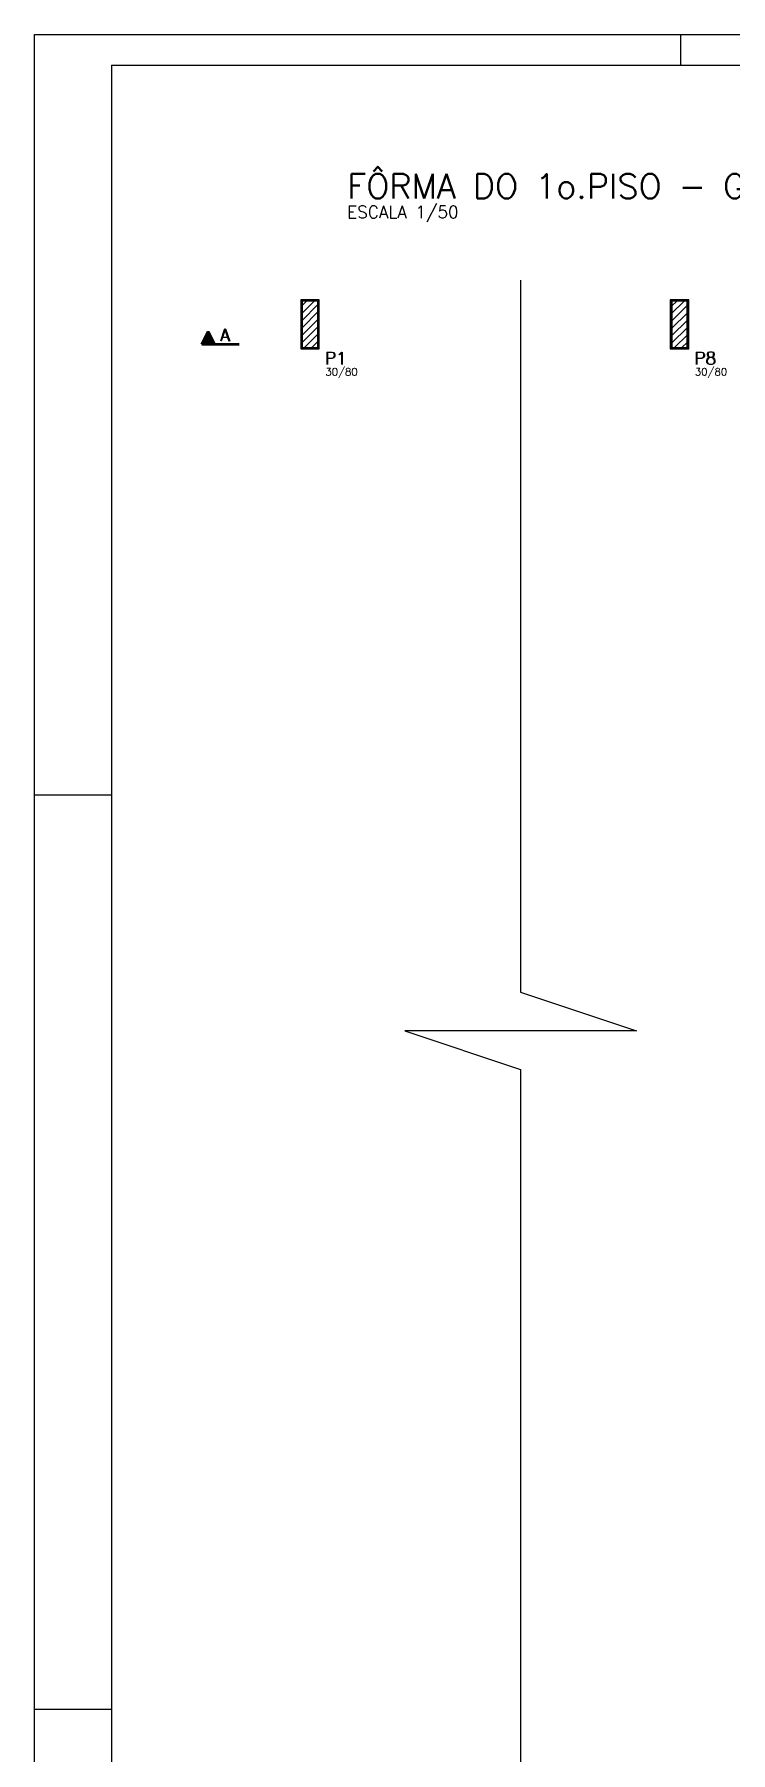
# Model space of a CAD drawing. Extents: x 797 to 1056, y -75 to 15.
# Drawn here: x 972.51 to 983.82, y -12.42 to 15.49 of the extents above; entities that cross this region are included whole.
import ezdxf

# ---------------------------------------------------------------- set-up
doc = ezdxf.new("R2010")
doc.units = 0
doc.header["$MEASUREMENT"] = 0
for name, color, linetype in [('06', 6, 'CONTINUOUS'), ('1', 2, 'CONTINUOUS'), ('11', 11, 'CONTINUOUS'), ('2', 4, 'CONTINUOUS'), ('CERCADURA', 7, 'CONTINUOUS')]:
    doc.layers.add(name, color=color, linetype=linetype)
doc.styles.get("Standard").update_dxf_attribs({"font": 'ROMANS.SHX'})

msp = doc.modelspace()

# ---------------------------------------------------------------- linework, layer by layer
at = {"layer": '06'}
for q in [(1031.46, 14.987), (973.76, -26.063)]:
    msp.add_line((973.76, 14.987), q, dxfattribs=at)
at = {"layer": '1', "linetype": 'Continuous'}
for p, q in [((975.217, 10.46), (975.321, 10.668)), ((975.218, 10.461), (975.321, 10.666)), ((975.228, 10.455), (975.332, 10.662)), ((975.229, 10.456), (975.332, 10.66)), ((975.3, 10.611), (975.364, 10.611)), ((975.308, 10.627), (975.356, 10.627)), ((975.308, 10.614), (975.356, 10.614)), ((975.316, 10.643), (975.348, 10.643)), ((975.316, 10.63), (975.348, 10.63)), ((975.324, 10.659), (975.341, 10.659)), ((975.324, 10.646), (975.341, 10.646)), ((975.332, 10.662), (975.435, 10.456)), ((975.332, 10.66), (975.434, 10.456)), ((975.343, 10.668), (975.446, 10.461)), ((975.343, 10.666), (975.445, 10.461)), ((975.836, 10.455), (975.228, 10.455)), ((975.836, 10.442), (975.228, 10.442)), ((975.229, 10.468), (975.836, 10.468)), ((975.229, 10.456), (975.836, 10.456)), ((975.236, 10.483), (975.427, 10.483)), ((975.236, 10.471), (975.427, 10.471)), ((975.244, 10.499), (975.419, 10.499)), ((975.244, 10.487), (975.419, 10.487)), ((975.252, 10.515), (975.411, 10.515)), ((975.252, 10.503), (975.411, 10.503)), ((975.26, 10.531), (975.403, 10.531)), ((975.26, 10.519), (975.403, 10.519)), ((975.268, 10.547), (975.396, 10.547)), ((975.268, 10.535), (975.396, 10.535)), ((975.276, 10.563), (975.388, 10.563)), ((975.276, 10.551), (975.388, 10.551)), ((975.284, 10.579), (975.38, 10.579)), ((975.284, 10.567), (975.38, 10.567)), ((975.292, 10.595), (975.372, 10.595)), ((975.292, 10.582), (975.372, 10.582)), ((975.3, 10.598), (975.364, 10.598))]:
    msp.add_line(p, q, dxfattribs=at)
for points in [[(980.406, 11.495), (980.406, -0.068), (982.289, -0.696), (978.524, -0.696), (980.406, -1.323), (980.406, -14.318)], [(976.836, 10.378), (977.136, 10.378), (977.136, 11.178), (976.836, 11.178), (976.836, 10.378)], [(976.848, 10.39), (977.123, 10.39), (977.123, 11.165), (976.848, 11.165), (976.848, 10.39)], [(982.836, 10.378), (983.136, 10.378), (983.136, 11.178), (982.836, 11.178), (982.836, 10.378)], [(982.848, 10.39), (983.123, 10.39), (983.123, 11.165), (982.848, 11.165), (982.848, 10.39)], [(976.861, 10.403), (977.111, 10.403), (977.111, 11.153), (976.861, 11.153), (976.861, 10.403)], [(982.861, 10.403), (983.111, 10.403), (983.111, 11.153), (982.861, 11.153), (982.861, 10.403)]]:
    msp.add_lwpolyline(points, dxfattribs=at)
at = {"layer": '11', "linetype": 'Continuous'}
for p, q in [((976.986, 10.778), (976.986, 10.778)), ((982.986, 10.778), (982.986, 10.778))]:
    msp.add_line(p, q, dxfattribs=at)
at = {"layer": '2', "linetype": 'Continuous'}
for p, q in [((976.836, 10.94), (977.073, 11.178)), ((976.836, 11.06), (976.953, 11.178)), ((982.836, 10.93), (983.084, 11.178)), ((982.836, 11.05), (982.964, 11.178)), ((982.836, 11.17), (982.843, 11.178)), ((976.836, 10.82), (977.136, 11.12)), ((976.836, 10.7), (977.136, 11)), ((982.836, 10.81), (983.136, 11.11)), ((982.836, 10.689), (983.136, 10.989)), ((976.836, 10.58), (977.136, 10.88)), ((976.836, 10.459), (977.136, 10.759)), ((976.874, 10.378), (977.136, 10.639)), ((982.836, 10.569), (983.136, 10.869)), ((982.836, 10.449), (983.136, 10.749)), ((982.885, 10.378), (983.136, 10.629)), ((976.995, 10.378), (977.136, 10.519)), ((977.115, 10.378), (977.136, 10.399)), ((983.005, 10.378), (983.136, 10.509)), ((983.125, 10.378), (983.136, 10.388))]:
    msp.add_line(p, q, dxfattribs=at)
at = {"layer": 'CERCADURA'}
for p, q in [((972.51, -26.563), (972.51, 15.487)), ((972.51, 15.487), (1031.96, 15.487)), ((983.01, 14.987), (983.01, 15.487)), ((972.51, 3.137), (973.76, 3.137)), ((972.51, -11.713), (973.76, -11.713))]:
    msp.add_line(p, q, dxfattribs=at)

# ---------------------------------------------------------------- texts
at = {"layer": '1', "color": 5, "linetype": 'Continuous'}
msp.add_text('FÔRMA DO 1o.PISO - GINÁSIO / VESTIÁRIOS', height=0.4, dxfattribs=at).set_placement((977.59, 12.822))
at = {"layer": '1', "linetype": 'Continuous'}
for s, height, p in [('ESCALA 1/50', 0.2, (977.59, 12.502)), ('A', 0.2, (975.523, 10.505)), ('A', 0.2, (975.536, 10.505)), ('P1', 0.2, (977.223, 10.128)), ('P1', 0.2, (977.236, 10.128)), ('P8', 0.2, (983.223, 10.128)), ('P8', 0.2, (983.236, 10.128)), ('30/80', 0.12, (977.236, 9.948)), ('30/80', 0.12, (983.236, 9.948))]:
    msp.add_text(s, height=height, dxfattribs=at).set_placement(p)

doc.saveas('drawing.dxf')
